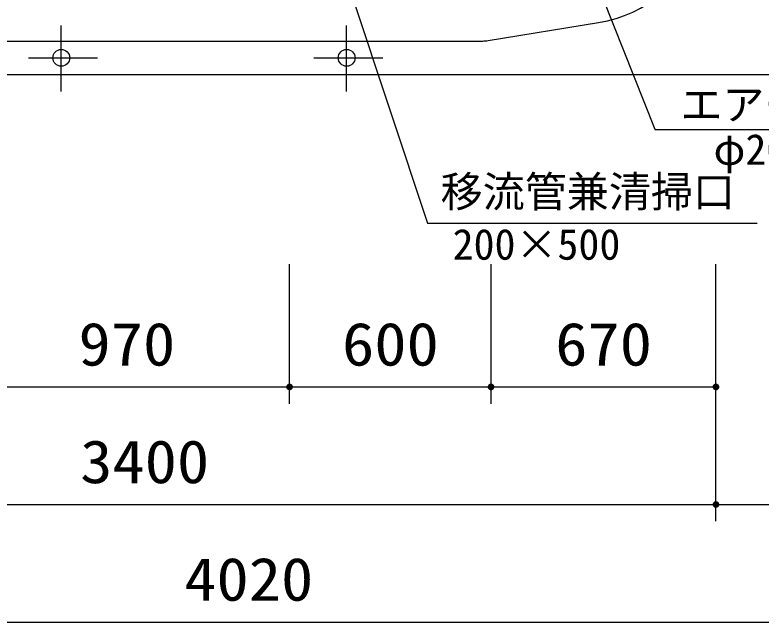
# Model space of a CAD drawing. Units: millimetres, scale not verified. Extents: x -14850 to 14850, y -10500 to 10500.
# Drawn here: x -9054 to -6831, y -1110 to 697 of the extents above; entities that cross this region are included whole.
import ezdxf
from ezdxf.enums import TextEntityAlignment as Align

# ---------------------------------------------------------------- set-up
doc = ezdxf.new("R2010")
doc.units = ezdxf.units.MM
doc.header["$LTSCALE"] = 50
for name, color, linetype, lineweight in [('0-0_躯体', 3, 'Continuous', 25), ('0-1_空気管', 3, 'Continuous', 25), ('0-2_文字', 5, 'Continuous', 25), ('0-3_製作', 5, 'Continuous', 25), ('0-5_機器', 3, 'Continuous', 25)]:
    doc.layers.add(name, color=color, linetype=linetype, lineweight=lineweight)
doc.styles.add('ＭＳ ゴシック', font='')
doc.styles.get('ＭＳ ゴシック').set_extended_font_data('MS Gothic')

msp = doc.modelspace()

# ---------------------------------------------------------------- linework, layer by layer
at = {"layer": '0-0_躯体'}
for p, q in [((-8286.76, 1466.37), (-7825.34, 76.88)), ((-7525.25, 1305.31), (-7147.93, 357.04)), ((-7644.6, 621.02), (-7315.68, 674.98)), ((-9932.14, 619.7), (-7660.79, 619.7)), ((-7147.93, 356.47), (-6480.8, 356.47))]:
    msp.add_line(p, q, dxfattribs=at)
for centre, radius, start, end in [((-7380.43, 1069.7), 400, 279.31593, 339.9948), ((-7660.79, 719.7), 100, 270, 279.31593)]:
    msp.add_arc(centre, radius, start, end, dxfattribs=at)
at = {"layer": '0-1_空気管'}
msp.add_line((-7825.34, 76.88), (-6843.1, 76.88), dxfattribs=at)
at = {"layer": '0-2_文字', "color": 7}
for p, q in [((-8915.79, 469.5), (-8915.79, 665.98)), ((-8065.79, 469.5), (-8065.79, 665.98)), ((-9013.11, 569.7), (-8807.97, 569.7)), ((-8163.11, 569.7), (-7957.97, 569.7))]:
    msp.add_line(p, q, dxfattribs=at)
for centre in [(-8915.79, 569.7), (-8065.79, 569.7)]:
    msp.add_circle(centre, 25, dxfattribs=at)
at = {"layer": '0-3_製作', "color": 2}
for p, q in [((-8235.79, -460.26), (-8235.79, -45.07)), ((-7635.79, -460.26), (-7635.79, -45.07)), ((-6965.79, -810.26), (-6965.79, -45.07)), ((-9205.79, -410.26), (-8235.79, -410.26)), ((-8235.79, -410.26), (-7635.79, -410.26)), ((-7635.79, -410.26), (-6965.79, -410.26)), ((-10365.79, -760.26), (-6965.79, -760.26)), ((-6965.79, -760.26), (-6345.79, -760.26)), ((-10365.79, -1110.26), (-6345.79, -1110.26))]:
    msp.add_line(p, q, dxfattribs=at)
at = {"layer": '0-3_製作'}
for points in [[(-8245.77, -409.63), (-8235.79, -410.26), (-8245.79, -410.26)], [(-8235.79, -410.26), (-8245.71, -411.51), (-8245.79, -410.26)], [(-8245.61, -408.39), (-8235.79, -410.26), (-8245.77, -409.63)], [(-8235.79, -410.26), (-8245.48, -412.75), (-8245.71, -411.51)], [(-8245.3, -407.17), (-8235.79, -410.26), (-8245.61, -408.39)], [(-8235.79, -410.26), (-8245.09, -413.94), (-8245.48, -412.75)], [(-8244.84, -406), (-8235.79, -410.26), (-8245.3, -407.17)], [(-8235.79, -410.26), (-8244.55, -415.08), (-8245.09, -413.94)], [(-8244.23, -404.9), (-8235.79, -410.26), (-8244.84, -406)], [(-8235.79, -410.26), (-8243.88, -416.14), (-8244.55, -415.08)], [(-8243.49, -403.89), (-8235.79, -410.26), (-8244.23, -404.9)], [(-8235.79, -410.26), (-8243.08, -417.11), (-8243.88, -416.14)], [(-8242.63, -402.97), (-8235.79, -410.26), (-8243.49, -403.89)], [(-8235.79, -410.26), (-8242.16, -417.97), (-8243.08, -417.11)], [(-8241.67, -402.17), (-8235.79, -410.26), (-8242.63, -402.97)], [(-8235.79, -410.26), (-8241.15, -418.7), (-8242.16, -417.97)], [(-8240.61, -401.5), (-8235.79, -410.26), (-8241.67, -402.17)], [(-8235.79, -410.26), (-8240.05, -419.31), (-8241.15, -418.7)], [(-8239.47, -400.96), (-8235.79, -410.26), (-8240.61, -401.5)], [(-8235.79, -410.26), (-8238.88, -419.77), (-8240.05, -419.31)], [(-8238.28, -400.58), (-8235.79, -410.26), (-8239.47, -400.96)], [(-8235.79, -410.26), (-8237.66, -420.08), (-8238.88, -419.77)], [(-8237.04, -400.34), (-8235.79, -410.26), (-8238.28, -400.58)], [(-8235.79, -410.26), (-8236.42, -420.24), (-8237.66, -420.08)], [(-8235.79, -400.26), (-8235.79, -410.26), (-8237.04, -400.34)], [(-8235.79, -410.26), (-8235.79, -420.26), (-8236.42, -420.24)], [(-8235.79, -400.26), (-8225.79, -410.26), (-8235.79, -410.26)], [(-8235.16, -400.28), (-8225.79, -410.26), (-8235.79, -400.26)], [(-8235.79, -410.26), (-8234.54, -420.18), (-8235.79, -420.26)], [(-8225.79, -410.26), (-8234.54, -420.18), (-8235.79, -410.26)], [(-8233.92, -400.44), (-8225.79, -410.26), (-8235.16, -400.28)], [(-8225.79, -410.26), (-8233.3, -419.95), (-8234.54, -420.18)], [(-8232.7, -400.75), (-8225.79, -410.26), (-8233.92, -400.44)], [(-8225.79, -410.26), (-8232.11, -419.56), (-8233.3, -419.95)], [(-8231.53, -401.21), (-8225.79, -410.26), (-8232.7, -400.75)], [(-8225.79, -410.26), (-8230.97, -419.02), (-8232.11, -419.56)], [(-8230.43, -401.82), (-8225.79, -410.26), (-8231.53, -401.21)], [(-8225.79, -410.26), (-8229.91, -418.35), (-8230.97, -419.02)], [(-8229.42, -402.56), (-8225.79, -410.26), (-8230.43, -401.82)], [(-8225.79, -410.26), (-8228.94, -417.55), (-8229.91, -418.35)], [(-8228.5, -403.42), (-8225.79, -410.26), (-8229.42, -402.56)], [(-8225.79, -410.26), (-8228.08, -416.64), (-8228.94, -417.55)], [(-8227.7, -404.38), (-8225.79, -410.26), (-8228.5, -403.42)], [(-8225.79, -410.26), (-8227.35, -415.62), (-8228.08, -416.64)], [(-8227.03, -405.44), (-8225.79, -410.26), (-8227.7, -404.38)], [(-8225.79, -410.26), (-8226.74, -414.52), (-8227.35, -415.62)], [(-8226.49, -406.58), (-8225.79, -410.26), (-8227.03, -405.44)], [(-8225.79, -410.26), (-8226.28, -413.35), (-8226.74, -414.52)], [(-8226.1, -407.77), (-8225.79, -410.26), (-8226.49, -406.58)], [(-8225.79, -410.26), (-8225.97, -412.14), (-8226.28, -413.35)], [(-8225.87, -409.01), (-8225.79, -410.26), (-8226.1, -407.77)], [(-8225.79, -410.26), (-8225.81, -410.89), (-8225.97, -412.14)], [(-7645.77, -409.63), (-7635.79, -410.26), (-7645.79, -410.26)], [(-7635.79, -410.26), (-7645.71, -411.51), (-7645.79, -410.26)], [(-7645.61, -408.39), (-7635.79, -410.26), (-7645.77, -409.63)], [(-7635.79, -410.26), (-7645.47, -412.75), (-7645.71, -411.51)], [(-7645.3, -407.17), (-7635.79, -410.26), (-7645.61, -408.39)], [(-7635.79, -410.26), (-7645.09, -413.94), (-7645.47, -412.75)], [(-7644.84, -406), (-7635.79, -410.26), (-7645.3, -407.17)], [(-7635.79, -410.26), (-7644.55, -415.08), (-7645.09, -413.94)], [(-7644.23, -404.9), (-7635.79, -410.26), (-7644.84, -406)], [(-7635.79, -410.26), (-7643.88, -416.14), (-7644.55, -415.08)], [(-7643.49, -403.89), (-7635.79, -410.26), (-7644.23, -404.9)], [(-7635.79, -410.26), (-7643.08, -417.11), (-7643.88, -416.14)], [(-7642.63, -402.97), (-7635.79, -410.26), (-7643.49, -403.89)], [(-7635.79, -410.26), (-7642.16, -417.97), (-7643.08, -417.11)], [(-7641.67, -402.17), (-7635.79, -410.26), (-7642.63, -402.97)], [(-7635.79, -410.26), (-7641.15, -418.7), (-7642.16, -417.97)], [(-7640.61, -401.5), (-7635.79, -410.26), (-7641.67, -402.17)], [(-7635.79, -410.26), (-7640.05, -419.31), (-7641.15, -418.7)], [(-7639.47, -400.96), (-7635.79, -410.26), (-7640.61, -401.5)], [(-7635.79, -410.26), (-7638.88, -419.77), (-7640.05, -419.31)], [(-7638.28, -400.58), (-7635.79, -410.26), (-7639.47, -400.96)], [(-7635.79, -410.26), (-7637.66, -420.08), (-7638.88, -419.77)], [(-7637.04, -400.34), (-7635.79, -410.26), (-7638.28, -400.58)], [(-7635.79, -410.26), (-7636.42, -420.24), (-7637.66, -420.08)], [(-7635.79, -400.26), (-7635.79, -410.26), (-7637.04, -400.34)], [(-7635.79, -410.26), (-7635.79, -420.26), (-7636.42, -420.24)], [(-7635.79, -400.26), (-7625.79, -410.26), (-7635.79, -410.26)], [(-7635.16, -400.28), (-7625.79, -410.26), (-7635.79, -400.26)], [(-7635.79, -410.26), (-7634.54, -420.18), (-7635.79, -420.26)], [(-7625.79, -410.26), (-7634.54, -420.18), (-7635.79, -410.26)], [(-7633.92, -400.44), (-7625.79, -410.26), (-7635.16, -400.28)], [(-7625.79, -410.26), (-7633.3, -419.95), (-7634.54, -420.18)], [(-7632.7, -400.75), (-7625.79, -410.26), (-7633.92, -400.44)], [(-7625.79, -410.26), (-7632.11, -419.56), (-7633.3, -419.95)], [(-7631.53, -401.21), (-7625.79, -410.26), (-7632.7, -400.75)], [(-7625.79, -410.26), (-7630.97, -419.02), (-7632.11, -419.56)], [(-7630.43, -401.82), (-7625.79, -410.26), (-7631.53, -401.21)], [(-7625.79, -410.26), (-7629.91, -418.35), (-7630.97, -419.02)], [(-7629.41, -402.56), (-7625.79, -410.26), (-7630.43, -401.82)], [(-7625.79, -410.26), (-7628.94, -417.55), (-7629.91, -418.35)], [(-7628.5, -403.42), (-7625.79, -410.26), (-7629.41, -402.56)], [(-7625.79, -410.26), (-7628.08, -416.64), (-7628.94, -417.55)], [(-7627.7, -404.38), (-7625.79, -410.26), (-7628.5, -403.42)], [(-7625.79, -410.26), (-7627.35, -415.62), (-7628.08, -416.64)], [(-7627.03, -405.44), (-7625.79, -410.26), (-7627.7, -404.38)], [(-7625.79, -410.26), (-7626.74, -414.52), (-7627.35, -415.62)], [(-7626.49, -406.58), (-7625.79, -410.26), (-7627.03, -405.44)], [(-7625.79, -410.26), (-7626.28, -413.35), (-7626.74, -414.52)], [(-7626.1, -407.77), (-7625.79, -410.26), (-7626.49, -406.58)], [(-7625.79, -410.26), (-7625.97, -412.14), (-7626.28, -413.35)], [(-7625.87, -409.01), (-7625.79, -410.26), (-7626.1, -407.77)], [(-7625.79, -410.26), (-7625.81, -410.89), (-7625.97, -412.14)], [(-6975.77, -409.63), (-6965.79, -410.26), (-6975.79, -410.26)], [(-6965.79, -410.26), (-6975.71, -411.51), (-6975.79, -410.26)], [(-6975.61, -408.39), (-6965.79, -410.26), (-6975.77, -409.63)], [(-6965.79, -410.26), (-6975.48, -412.75), (-6975.71, -411.51)], [(-6975.3, -407.17), (-6965.79, -410.26), (-6975.61, -408.39)], [(-6965.79, -410.26), (-6975.09, -413.94), (-6975.48, -412.75)], [(-6974.84, -406), (-6965.79, -410.26), (-6975.3, -407.17)], [(-6965.79, -410.26), (-6974.55, -415.08), (-6975.09, -413.94)], [(-6974.23, -404.9), (-6965.79, -410.26), (-6974.84, -406)], [(-6965.79, -410.26), (-6973.88, -416.14), (-6974.55, -415.08)], [(-6973.49, -403.89), (-6965.79, -410.26), (-6974.23, -404.9)], [(-6965.79, -410.26), (-6973.08, -417.11), (-6973.88, -416.14)], [(-6972.63, -402.97), (-6965.79, -410.26), (-6973.49, -403.89)], [(-6965.79, -410.26), (-6972.16, -417.97), (-6973.08, -417.11)], [(-6971.67, -402.17), (-6965.79, -410.26), (-6972.63, -402.97)], [(-6965.79, -410.26), (-6971.15, -418.7), (-6972.16, -417.97)], [(-6970.61, -401.5), (-6965.79, -410.26), (-6971.67, -402.17)], [(-6965.79, -410.26), (-6970.05, -419.31), (-6971.15, -418.7)], [(-6969.47, -400.96), (-6965.79, -410.26), (-6970.61, -401.5)], [(-6965.79, -410.26), (-6968.88, -419.77), (-6970.05, -419.31)], [(-6968.28, -400.58), (-6965.79, -410.26), (-6969.47, -400.96)], [(-6965.79, -410.26), (-6967.66, -420.08), (-6968.88, -419.77)], [(-6967.04, -400.34), (-6965.79, -410.26), (-6968.28, -400.58)], [(-6965.79, -410.26), (-6966.42, -420.24), (-6967.66, -420.08)], [(-6965.79, -400.26), (-6965.79, -410.26), (-6967.04, -400.34)], [(-6965.79, -410.26), (-6965.79, -420.26), (-6966.42, -420.24)], [(-6965.79, -400.26), (-6955.79, -410.26), (-6965.79, -410.26)], [(-6965.16, -400.28), (-6955.79, -410.26), (-6965.79, -400.26)], [(-6965.79, -410.26), (-6964.54, -420.18), (-6965.79, -420.26)], [(-6955.79, -410.26), (-6964.54, -420.18), (-6965.79, -410.26)], [(-6963.92, -400.44), (-6955.79, -410.26), (-6965.16, -400.28)], [(-6955.79, -410.26), (-6963.3, -419.95), (-6964.54, -420.18)], [(-6962.7, -400.75), (-6955.79, -410.26), (-6963.92, -400.44)], [(-6955.79, -410.26), (-6962.11, -419.56), (-6963.3, -419.95)], [(-6961.53, -401.21), (-6955.79, -410.26), (-6962.7, -400.75)], [(-6955.79, -410.26), (-6960.97, -419.02), (-6962.11, -419.56)], [(-6960.43, -401.82), (-6955.79, -410.26), (-6961.53, -401.21)], [(-6955.79, -410.26), (-6959.91, -418.35), (-6960.97, -419.02)], [(-6959.41, -402.56), (-6955.79, -410.26), (-6960.43, -401.82)], [(-6955.79, -410.26), (-6958.94, -417.55), (-6959.91, -418.35)], [(-6958.5, -403.42), (-6955.79, -410.26), (-6959.41, -402.56)], [(-6955.79, -410.26), (-6958.08, -416.64), (-6958.94, -417.55)], [(-6957.7, -404.38), (-6955.79, -410.26), (-6958.5, -403.42)], [(-6955.79, -410.26), (-6957.35, -415.62), (-6958.08, -416.64)], [(-6957.03, -405.44), (-6955.79, -410.26), (-6957.7, -404.38)], [(-6955.79, -410.26), (-6956.74, -414.52), (-6957.35, -415.62)], [(-6956.49, -406.58), (-6955.79, -410.26), (-6957.03, -405.44)], [(-6955.79, -410.26), (-6956.28, -413.35), (-6956.74, -414.52)], [(-6956.1, -407.77), (-6955.79, -410.26), (-6956.49, -406.58)], [(-6955.79, -410.26), (-6955.97, -412.14), (-6956.28, -413.35)], [(-6955.87, -409.01), (-6955.79, -410.26), (-6956.1, -407.77)], [(-6955.79, -410.26), (-6955.81, -410.89), (-6955.97, -412.14)], [(-6974.23, -754.9), (-6965.79, -760.26), (-6974.84, -756)], [(-6973.49, -753.89), (-6965.79, -760.26), (-6974.23, -754.9)], [(-6972.63, -752.97), (-6965.79, -760.26), (-6973.49, -753.89)], [(-6971.67, -752.17), (-6965.79, -760.26), (-6972.63, -752.97)], [(-6970.61, -751.5), (-6965.79, -760.26), (-6971.67, -752.17)], [(-6969.47, -750.96), (-6965.79, -760.26), (-6970.61, -751.5)], [(-6968.28, -750.58), (-6965.79, -760.26), (-6969.47, -750.96)], [(-6967.04, -750.34), (-6965.79, -760.26), (-6968.28, -750.58)], [(-6965.79, -750.26), (-6965.79, -760.26), (-6967.04, -750.34)], [(-6965.79, -750.26), (-6955.79, -760.26), (-6965.79, -760.26)], [(-6965.16, -750.28), (-6955.79, -760.26), (-6965.79, -750.26)], [(-6963.92, -750.44), (-6955.79, -760.26), (-6965.16, -750.28)], [(-6962.7, -750.75), (-6955.79, -760.26), (-6963.92, -750.44)], [(-6961.53, -751.21), (-6955.79, -760.26), (-6962.7, -750.75)], [(-6960.43, -751.82), (-6955.79, -760.26), (-6961.53, -751.21)], [(-6959.41, -752.56), (-6955.79, -760.26), (-6960.43, -751.82)], [(-6958.5, -753.42), (-6955.79, -760.26), (-6959.41, -752.56)], [(-6957.7, -754.38), (-6955.79, -760.26), (-6958.5, -753.42)], [(-6957.03, -755.44), (-6955.79, -760.26), (-6957.7, -754.38)], [(-6956.49, -756.58), (-6955.79, -760.26), (-6957.03, -755.44)], [(-6975.77, -759.63), (-6965.79, -760.26), (-6975.79, -760.26)], [(-6975.79, -760.26), (-6975.48, -762.75), (-6975.71, -761.51)], [(-6965.79, -760.26), (-6975.48, -762.75), (-6975.79, -760.26)], [(-6975.61, -758.39), (-6965.79, -760.26), (-6975.77, -759.63)], [(-6975.3, -757.17), (-6965.79, -760.26), (-6975.61, -758.39)], [(-6965.79, -760.26), (-6975.09, -763.94), (-6975.48, -762.75)], [(-6974.84, -756), (-6965.79, -760.26), (-6975.3, -757.17)], [(-6965.79, -760.26), (-6974.55, -765.08), (-6975.09, -763.94)], [(-6965.79, -760.26), (-6973.88, -766.14), (-6974.55, -765.08)], [(-6965.79, -760.26), (-6973.08, -767.11), (-6973.88, -766.14)], [(-6965.79, -760.26), (-6972.16, -767.97), (-6973.08, -767.11)], [(-6965.79, -760.26), (-6971.15, -768.7), (-6972.16, -767.97)], [(-6965.79, -760.26), (-6970.05, -769.31), (-6971.15, -768.7)], [(-6965.79, -760.26), (-6968.88, -769.77), (-6970.05, -769.31)], [(-6965.79, -760.26), (-6967.66, -770.08), (-6968.88, -769.77)], [(-6965.79, -760.26), (-6966.42, -770.24), (-6967.66, -770.08)], [(-6965.79, -760.26), (-6965.79, -770.26), (-6966.42, -770.24)], [(-6965.79, -760.26), (-6964.54, -770.18), (-6965.79, -770.26)], [(-6955.79, -760.26), (-6964.54, -770.18), (-6965.79, -760.26)], [(-6955.79, -760.26), (-6963.3, -769.95), (-6964.54, -770.18)], [(-6955.79, -760.26), (-6962.11, -769.56), (-6963.3, -769.95)], [(-6955.79, -760.26), (-6960.97, -769.02), (-6962.11, -769.56)], [(-6955.79, -760.26), (-6959.91, -768.35), (-6960.97, -769.02)], [(-6955.79, -760.26), (-6958.94, -767.55), (-6959.91, -768.35)], [(-6955.79, -760.26), (-6958.08, -766.64), (-6958.94, -767.55)], [(-6955.79, -760.26), (-6957.35, -765.62), (-6958.08, -766.64)], [(-6955.79, -760.26), (-6956.74, -764.52), (-6957.35, -765.62)], [(-6955.79, -760.26), (-6956.28, -763.35), (-6956.74, -764.52)], [(-6956.1, -757.77), (-6955.79, -760.26), (-6956.49, -756.58)], [(-6955.79, -760.26), (-6955.97, -762.14), (-6956.28, -763.35)], [(-6955.87, -759.01), (-6955.79, -760.26), (-6956.1, -757.77)], [(-6955.79, -760.26), (-6955.81, -760.89), (-6955.97, -762.14)]]:
    msp.add_solid(points, dxfattribs=at)
at = {"layer": '0-5_機器', "color": 2}
msp.add_line((-10565.79, 519.7), (-6245.79, 519.7), dxfattribs=at)

# ---------------------------------------------------------------- texts
at = {"layer": '0-0_躯体', "color": 4, "style": 'ＭＳ ゴシック'}
for s, p in [('\u3000エアー口\u3000', (-7197.13, 357.04)), ('\u3000φ20', (-7098.34, 223.53))]:
    msp.add_text(s, height=91.79, dxfattribs=at).set_placement(p, align=Align.BOTTOM_LEFT)
at = {"layer": '0-1_空気管', "color": 4, "style": 'ＭＳ ゴシック'}
for s, p in [('移流管兼清掃口', (-7785.8, 97.67)), ('200×500', (-7750.23, -59.01))]:
    msp.add_text(s, height=91.79, dxfattribs=at).set_placement(p, align=Align.BOTTOM_LEFT)
at = {"layer": '0-3_製作', "color": 4, "style": 'ＭＳ ゴシック', "width": 1.1}
for s, p in [('970', (-8864.54, -385.26)), ('600', (-8079.54, -385.26)), ('670', (-7444.54, -385.26)), ('3400', (-8859.54, -735.26)), ('4020', (-8549.54, -1085.26))]:
    msp.add_text(s, height=128.4, dxfattribs=at).set_placement(p, align=Align.BOTTOM_LEFT)

doc.saveas('drawing.dxf')
